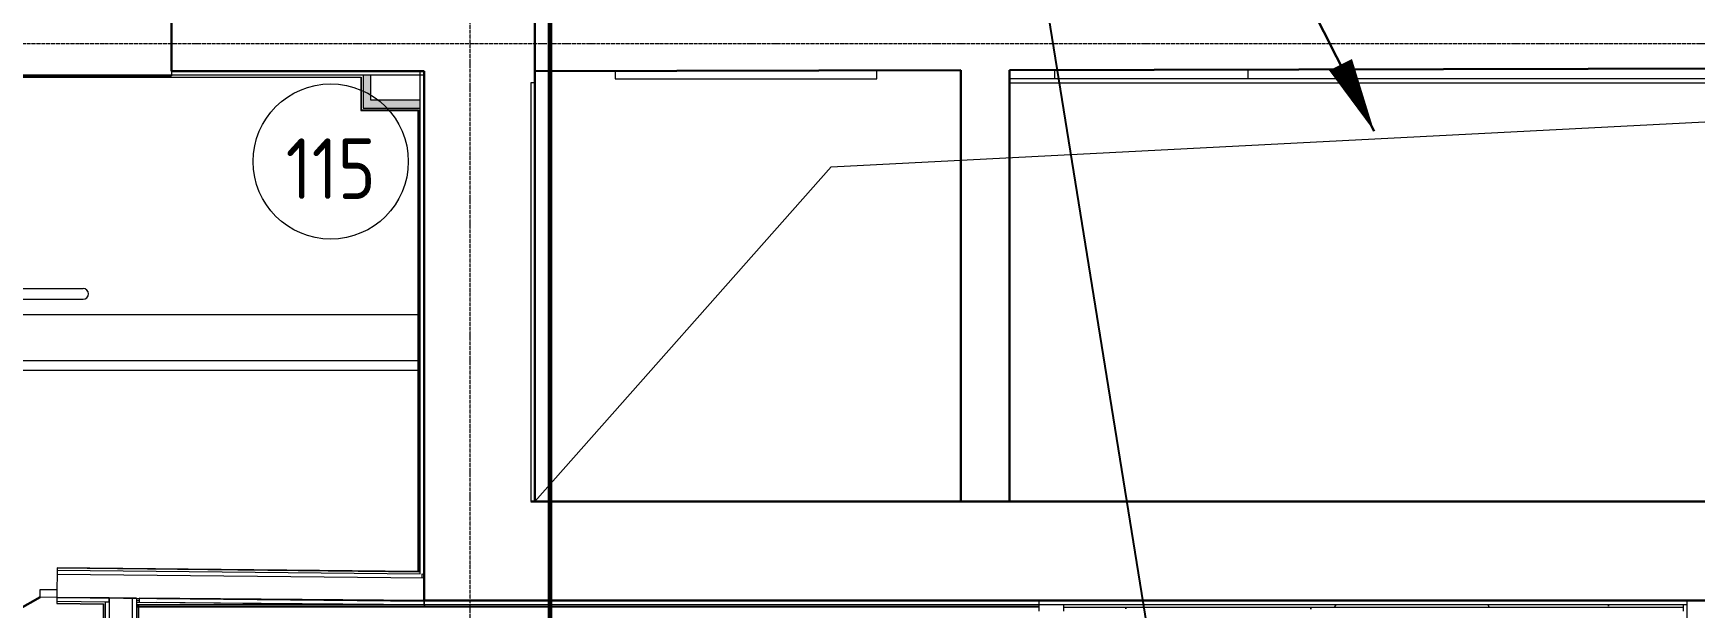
# Model space of a CAD drawing. Header units: millimetres. Extents: x -32 to 417638015, y -35 to 175284279.
# Drawn here: x 416280552 to 416289118, y 175249037 to 175251998 of the extents above; entities that cross this region are included whole.
import ezdxf
from ezdxf import colors
from ezdxf.entities.mleader import LeaderData, LeaderLine
from ezdxf.math import Vec2, Vec3

# ---------------------------------------------------------------- set-up
doc = ezdxf.new("R2010")
doc.units = ezdxf.units.MM
doc.linetypes.add('ADSK_Линия сетки', pattern=[25, 20, -2.5, 0, -2.5])
doc.linetypes.add('CONTINOUS', pattern=[0])
for name, color, linetype, lineweight in [('_ЭМ_гофра', 5, 'Continuous', 60), ('Аннотация', 7, 'Continuous', 18), ('Двери', 7, 'Continuous', 9), ('Оси', 253, 'Continuous', 9), ('Перекрытие', 7, 'Continuous', 18), ('Стены внутренние', 7, 'Continuous', 18), ('Стены наружные', 7, 'Continuous', 18), ('Стены несущие', 7, 'Continuous', 30), ('Стены отделка', 7, 'Continuous', 30), ('Стены перегородки', 7, 'Continuous', 30), ('Стены штриховка', 7, 'Continuous', 9), ('ШТРИХОВКА', 252, 'Continuous', 15), ('ЭМ_Лоток 1_2', 162, 'Continuous', 30)]:
    doc.layers.add(name, color=color, linetype=linetype, lineweight=lineweight)
doc.layers.add('_ЭМ_Надписи', color=7, linetype='Continuous')
doc.layers.add('Линии', color=7, linetype='Continuous', lineweight=9, true_color=0x00a600)
doc.styles.add('GOST Common', font='GOST_Common.ttf', dxfattribs={"width": 0.9, "height": 349.9999999999996})
doc.styles.add('ЭОМ', font='isocpeur.ttf', dxfattribs={"width": 0.85, "height": 250})

# ---------------------------------------------------------------- blocks, each defined once
blk = doc.blocks.new('1 этаж')
at = {"layer": 'Стены внутренние'}
for points in [[(18094.59743045314, 20141.92675335543), (18094.59743045314, 20271.42675335543), (18054.59743045314, 20271.42675335543), (18054.59743045314, 20141.92675335543)], [(18347.20057343834, 20101.92675335544), (18349.59743045314, 20101.92675335544), (18349.59743045314, 20141.92675335543), (18054.59743045314, 20141.92675335543), (18054.59743045314, 20101.92675335544), (18339.59743045317, 20101.92675335544)]]:
    blk.add_hatch(color=8, dxfattribs=at).paths.add_polyline_path(points)
at = {"layer": 'Стены внутренние', "lineweight": 9}
h = blk.add_hatch(dxfattribs=at)
h.set_pattern_fill('FP_12', color=8, style=0, pattern_type=2)
h.set_pattern_definition([(0, (557.2005734382547, 188.9018102923583), (406.4, 101.6), [33.528, -271.272, 33.528, -271.272, -1625.6]), (0, (557.2005734382547, 188.9018102923583), (406.4, 101.6), [-609.6, 33.528, -576.072, 33.528, -271.272, -711.2]), (0, (557.2005734382547, 188.9018102923583), (406.4, 101.6), [-1524, 33.528, -169.672, 33.528, -474.472]), (120, (709.6005734382488, 239.7018102923575), (-291.1881810244989, 301.1527240979959), [33.52799999999996, -271.2719999999997, 33.52799999999996, -271.2719999999997, -1625.599999999999]), (120, (709.6005734382488, 239.7018102923575), (-291.1881810244989, 301.1527240979959), [-609.5999999999995, 33.52799999999996, -576.0719999999994, 33.52799999999996, -271.2719999999997, -711.1999999999995]), (120, (709.6005734382488, 239.7018102923575), (-291.1881810244989, 301.1527240979959), [-1523.999999999999, 33.52799999999996, -169.6719999999999, 33.52799999999996, -474.4719999999997]), (240, (760.4005734382372, 442.9018102923583), (-115.2118189755009, -402.7527240979958), [33.528, -271.272, 33.528, -271.272, -1625.6]), (240, (760.4005734382372, 442.9018102923583), (-115.2118189755009, -402.7527240979958), [-609.6, 33.528, -576.072, 33.528, -271.272, -711.2]), (240, (760.4005734382372, 442.9018102923583), (-115.2118189755009, -402.7527240979958), [-1524, 33.528, -169.672, 33.528, -474.472])])
h.paths.add_polyline_path([(22320.78205328836, 17528.35273153361), (24862.20057343831, 17528.35273153361), (24862.20057343831, 17543.35273153359), (21669.90593338432, 17543.35273153359), (21669.90593338432, 17528.35273153361), (21678.90593338432, 17528.35273153361)])
at = {"layer": 'Двери', "color": 8, "lineweight": 30}
blk.add_line((16388.78353770585, 17580.12458179204), (15643.13397289663, 17159.71677204082), dxfattribs=at)
at = {"layer": 'Двери', "color": 8}
for p, q in [((16388.78353770585, 17580.12458179204), (16389.19199280915, 17620.12249629303)), ((16475.7790017455, 17579.23619194235), (16388.78353770585, 17580.12458179204)), ((16389.19199280915, 17620.12249629303), (16476.18745684881, 17619.23410644335)), ((16476.18745684881, 17619.23410644335), (16475.7790017455, 17579.23619194235))]:
    blk.add_line(p, q, dxfattribs=at)
at = {"layer": 'Линии', "color": 8}
for p, q in [((20467.66045194413, 19798.9018102923), (30792.20057343825, 20330.21979350088)), ((18939.59743045311, 18073.35273153362), (20467.66045194413, 19798.9018102923))]:
    blk.add_line(p, q, dxfattribs=at)
at = {"layer": 'Линии', "color": 8, "lineweight": 18}
for p, q in [((13297.19365982496, 19171.42675335539), (16610.8759586908, 19171.4267533554)), ((13297.19365982496, 19116.16156453615), (16610.8759586908, 19116.16156453616)), ((13374.03665451967, 18799.84253626494), (18349.59743045311, 18799.84253626495)), ((13374.03665451967, 18749.84253626493), (18349.59743045311, 18749.84253626495))]:
    blk.add_line(p, q, dxfattribs=at)
at = {"layer": 'Линии', "color": 8}
blk.add_circle((17887.70585923409, 19826.37507707789), 400, dxfattribs=at)
at = {"layer": 'Линии', "color": 8, "lineweight": 18}
blk.add_arc((16610.8759586908, 19143.79415894578), 27.63259440961701, 270, 90, dxfattribs=at)
at = {"layer": 'Оси', "color": 8, "linetype": 'ADSK_Линия сетки'}
for p, q in [((18606.7659264767, -4162.595295516319), (18606.76592647678, 44411.90026894398)), ((-9557.527964694376, 20433.90181029196), (56672.20057343823, 20433.90181029174))]:
    blk.add_line(p, q, dxfattribs=at)
at = {"layer": 'Перекрытие', "color": 8}
for p, q in [((19353.51810400348, 20292.4001947159), (19353.51810400348, 20252.35298587775)), ((19353.51810400348, 20252.35298587775), (20703.51810400348, 20252.35298587774)), ((20703.51810400348, 20252.35298587774), (20703.51810400348, 20295.57506835874)), ((21618.51810400348, 20297.76729376577), (21618.51810400348, 20252.35298587775)), ((22618.51810400348, 20252.35298587774), (22618.51810400348, 20300.20284338946)), ((18337.59743045311, 19035.71682918583), (15055.8759586908, 19035.71682918584)), ((16900.82202718107, 17563.35273146875), (16885.90934861489, 17563.35273146875)), ((16885.90934861492, 17555.04693494464), (16900.75681429615, 17554.89531396129)), ((16987.65178816367, 17554.0079503082), (18031.0627434644, 17543.35273153364))]:
    blk.add_line(p, q, dxfattribs=at)
at = {"layer": 'Стены внутренние', "color": 8}
blk.add_line((17066.7310631818, 20271.4267533554), (15356.7310631818, 20271.42675335541), dxfattribs=at)
at = {"layer": 'Стены наружные', "color": 8}
blk.add_line((15356.7310631818, 20268.38571183894), (17066.7310631818, 20268.38571183894), dxfattribs=at)
at = {"layer": 'Стены несущие', "color": 8}
for p, q in [((18939.59743045314, 22161.46721298778), (18939.59743045314, 20291.4267533554)), ((17066.7310631818, 20291.4267533554), (17066.7310631818, 20541.42675335544)), ((21386.76676366123, 20297.20285187601), (26389.70057343825, 20309.38774543375)), ((18369.59743045311, 20291.4267533554), (17066.7310631818, 20291.4267533554)), ((18369.59743045311, 20291.4267533554), (18369.59743045311, 17563.35273153364)), ((18939.59743045314, 20291.24264952743), (21136.76676366126, 20296.5939644701)), ((18939.59743045314, 18073.35273153363), (18939.59743045314, 20291.24264952743)), ((21136.76676366126, 20296.5939644701), (21136.76676366126, 18073.35273153363)), ((21386.76676366123, 18073.35273153363), (21386.76676366123, 20297.20285187601)), ((30792.20057343828, 18073.35273153356), (18919.59743045308, 18073.35273153363)), ((18369.59743045311, 17563.35273153364), (31302.20057343825, 17563.35273153357))]:
    blk.add_line(p, q, dxfattribs=at)
at = {"layer": 'Стены отделка', "color": 8, "lineweight": 9}
for p, q in [((18042.59743045311, 20259.42675335541), (11334.20057343828, 20259.42675335543)), ((17066.7310631818, 20291.42675335541), (17066.7310631818, 20268.38571183894)), ((18347.20057343828, 20271.4267533554), (17066.7310631818, 20271.4267533554)), ((18042.59743045311, 20259.42675335541), (18042.59743045311, 20091.92675335539)), ((18054.59743045311, 20271.4267533554), (18054.59743045311, 20101.92675335542)), ((18094.59743045311, 20141.92675335541), (18094.59743045311, 20271.4267533554)), ((18347.20057343828, 20291.4267533554), (18347.20057343828, 20271.4267533554)), ((18369.59743045311, 20271.4267533554), (18349.59743045311, 20271.4267533554)), ((18349.59743045311, 17700.10822640835), (18349.59743045311, 20271.4267533554)), ((18919.59743045308, 20232.35298587778), (18919.59743045308, 18073.35273153363)), ((18939.59743045308, 20232.35298587778), (18919.59743045308, 20232.35298587778)), ((25104.34206820687, 20252.35298587771), (21386.76676366123, 20252.35298587778)), ((21386.76676366123, 20232.35298587771), (25104.34206820687, 20232.35298587771)), ((18349.59743045311, 20141.92675335541), (18094.59743045311, 20141.92675335541)), ((18044.59743045308, 20089.92675335542), (18337.59743045311, 20089.92675335542)), ((18054.59743045311, 20101.92675335542), (18349.59743045311, 20101.92675335542)), ((18337.59743045311, 20089.92675335542), (18337.59743045311, 17712.23139501074)), ((16477.33113113808, 17731.22826704613), (16477.00436705531, 17699.22993544534)), ((18337.59743045311, 17712.23139501074), (16477.33113113808, 17731.22826704613)), ((18359.49531667726, 17680.00610728107), (18359.69954422896, 17700.00506453158)), ((18359.69954422896, 17700.00506453158), (18369.59743045311, 17699.90398820825)), ((16475.77900174557, 17579.23619194137), (16475.4522376628, 17547.23786034058)), ((16745.72350316329, 17556.4785001825), (16745.9277307149, 17576.47745743294)), ((16885.90934861492, 17574.67739261004), (16865.90934861492, 17574.67739261004)), ((16885.90934861492, 17574.67739261004), (16885.90934861492, 16078.35273153368)), ((16900.90934861495, 17574.67739261004), (16900.7551385471, 17554.6779871375)), ((18369.59743045311, 17563.35273153364), (16900.90934861495, 17574.67739261004)), ((18369.44322038526, 17543.3533260611), (18369.59743045311, 17563.35273153364)), ((18369.59743045311, 17563.35273153364), (18369.59743045311, 17531.35273153365)), ((16475.4522376628, 17547.23786034058), (16713.90934861495, 17544.80275778332)), ((16713.90934861495, 17544.80275778332), (16713.90934861495, 16078.35273153368)), ((16725.90934861495, 17556.68084054557), (16745.72350316329, 17556.4785001825)), ((16725.90934861495, 17554.67630939431), (16725.90934861495, 17556.68084054557)), ((16745.90934861495, 17554.67630939431), (16725.90934861495, 17554.67630939431)), ((16897.90934861492, 17537.35273153361), (16885.90934861492, 17537.35273153361)), ((16891.90934861495, 17543.35273153364), (24879.70057343823, 17543.35273153357)), ((16891.90934861495, 17543.35273153364), (16891.90934861495, 17531.35273153365)), ((16891.90934861495, 17531.35273153365), (18369.59743045311, 17531.35273153365)), ((16897.90934861492, 16078.35273153368), (16897.90934861492, 17537.35273153361)), ((16900.7551385471, 17554.6779871375), (18369.44322038526, 17543.3533260611)), ((18370.90593338432, 17543.35273153364), (18370.90593338432, 17531.35273153365)), ((18370.90593338432, 17531.35273153365), (21540.90593338432, 17531.35273153365)), ((21664.90593338432, 17543.35273153364), (21664.90593338432, 17508.3527315336)), ((24862.20057343828, 17508.3527315336), (24862.20057343828, 17543.35273153357))]:
    blk.add_line(p, q, dxfattribs=at)
at = {"layer": 'Стены перегородки', "color": 8, "lineweight": 18}
for p, q in [((16477.00436705546, 17699.22993544534), (16476.18745684886, 17619.23410644335)), ((16477.00436705531, 17699.22993544534), (18369.59693176192, 17679.902950497)), ((18368.37156645194, 17559.909206994), (18369.59693176192, 17679.902950497)), ((16475.77900174557, 17579.23619194234), (18368.37156645194, 17559.909206994)), ((16745.9277307149, 17576.47745743294), (16475.77900174557, 17579.23619194137)), ((16745.90934861495, 17574.67739261004), (16745.90934861495, 16078.35273153368)), ((16865.90934861492, 17574.67739261004), (16745.90934861495, 17574.67739261004)), ((16865.90934861492, 16078.35273153368), (16865.90934861492, 17574.67739261004)), ((24879.70057343823, 17563.35273153357), (24879.70057343823, 13503.0138906666))]:
    blk.add_line(p, q, dxfattribs=at)
at = {"layer": 'Стены штриховка', "color": 8}
for p, q in [((11332.20057343828, 20261.42675335544), (18044.59743045308, 20261.42675335537)), ((18044.59743045308, 20261.42675335537), (18044.59743045308, 20089.92675335542)), ((18939.59743045314, 20291.4267533554), (18939.59743045314, 20291.24264952743)), ((18042.59743045311, 20091.92675335539), (18339.59743045314, 20091.92675335546)), ((18042.59743045311, 20091.92675335539), (18042.59743045311, 20089.92675335542)), ((18042.59743045311, 20089.92675335542), (18044.59743045308, 20089.92675335542)), ((18339.59743045314, 20091.92675335539), (18339.59743045308, 17710.2108669103)), ((16477.20859460716, 17719.22889269578), (18349.59743045311, 17700.10822640835)), ((18339.59743045308, 17710.2108669103), (16477.31070838295, 17729.22837132104)), ((21540.90593338432, 17508.35273153361), (21540.90593338432, 17563.35273153363)), ((16475.47266041802, 17549.23775606567), (16715.90934861492, 17546.78243824371)), ((16475.57477419375, 17559.23723469086), (16725.90934861495, 17556.68084054557)), ((16715.90934861492, 17546.78243824364), (16715.90934861492, 16078.35273153368)), ((16725.90934861495, 16078.35273153368), (16725.90934861495, 17554.67630939431)), ((16891.90934861495, 17533.35273153361), (18369.59743045311, 17533.35273153361)), ((16895.90934861495, 16078.35273153368), (16895.90934861495, 17537.35273153361)), ((18370.90593338432, 17533.35273153361), (21540.90593338432, 17533.35273153361)), ((21664.90593338432, 17528.3527315336), (24862.20057343828, 17528.35273153359))]:
    blk.add_line(p, q, dxfattribs=at)
at = {"layer": 'Аннотация', "color": 8, "lineweight": 9, "insert": (17887.70585923409, 19789.42695681925), "char_height": 312.5000000000001, "width": 520.2111192702771, "attachment_point": 5, "line_spacing_factor": 1.022765581104984, "style": 'GOST Common'}
blk.add_mtext('115', dxfattribs=at)
blk = doc.blocks.new('*U1130')
at = {"linetype": 'CONTINOUS'}
h = blk.add_hatch(color=0, dxfattribs=at)
h.dxf.hatch_style = 1
h.paths.add_polyline_path([(195.8195509670644, -62.60212601111182, 1), (-197.5579849209211, 65.50275523362039, 1)])
at = {"color": 0, "linetype": 'CONTINOUS'}
blk.add_line((4.134039503739391, 3.463284857826651), (1087.167474946119, -2137.450903066697), dxfattribs=at)
at = {"color": 0, "linetype": 'Continuous'}
blk.add_lwpolyline([(1087.167474946119, -2137.450903066697, 0, 439.6831502027359, 0), (508.2613558613465, -993.0833487728468, 439.6831502027359, 439.6831502027359, 0)], format="xyseb", dxfattribs=at)
at = {"color": 0, "linetype": 'CONTINOUS'}
blk.add_circle((-0.8692169769283264, 1.450314611254267), 206.8554726977451, dxfattribs=at)

msp = doc.modelspace()

# ---------------------------------------------------------------- linework, layer by layer
at = {"layer": '_ЭМ_гофра', "linetype": 'ByBlock'}
msp.add_lwpolyline([(416287136.1973183, 175252128.8164581), (416287136.1973183, 175252310.2839016), (416283214.677749, 175252310.2839016), (416283214.677749, 175248838.5579896), (416280569.9767921, 175248838.5579896), (416280569.9767921, 175243828.4171768)], dxfattribs=at)

# ---------------------------------------------------------------- block references
at = {"layer": 'ШТРИХОВКА'}
msp.add_blockref('1 этаж', (416264198.1010904, 175231510.6631508), dxfattribs=at)
at = {"layer": 'ЭМ_Лоток 1_2', "xscale": 0.3, "yscale": 0.3, "zscale": 0.3}
msp.add_blockref('*U1130', (416287139.8023975, 175252133.8161435), dxfattribs=at)

# ---------------------------------------------------------------- leaders
at = {"layer": '_ЭМ_Надписи', "color": 7, "ltscale": 5}
ml = msp.add_multileader_mtext('Standard', dxfattribs=at)
ml.set_content('{\\fGOST Common|b0|i0|c204|p34;\\W0.9;\\C256;1ЩРС-2\\fISOCPEUR|b0|i0|c204|p34;\\W0.85; Гр.26\\PЭл.суш.\\P\\fGOST Common|b0|i0|c0|p34;\\W0.9;h=0.9\\fGOST Common|b0|i0|c204|p34;м \\fGOST Common|b0|i0|c0|p34;L=1\\fGOST Common|b0|i0|c204|p34;м}', color=1, style='ЭОМ')
ml.set_leader_properties()
ml.build(insert=Vec2(0, 0))
ml.multileader.update_dxf_attribs({"text_left_attachment_type": 6, "text_right_attachment_type": 6, "dogleg_length": 0, "arrow_head_size": 200})
ctx = ml.context
ctx.base_point, ctx.char_height, ctx.arrow_head_size, ctx.landing_gap_size, ctx.plane_origin = Vec3(416288552.6891912, 175255081.6407882), 250, 200, 0, Vec3(416266690.0589998, 175262718.4451276)
ctx.left_attachment, ctx.right_attachment = 6, 6
notes = []
notes.append((ctx, [(1, (1, 1, 0), (416290307.6891912, 175255081.6407882), (-1, 0), 0, [(0, [(416291575.7710509, 175246939.5159049)], 0, [])])]))
ctx.mtext.insert, ctx.mtext.width, ctx.mtext.defined_height, ctx.mtext.flow_direction = Vec3(416288552.6891912, 175255381.6407882), 2073.809115969734, 545.6159617257083, 5
ml = msp.add_multileader_mtext('Standard', dxfattribs=at)
ml.set_content('{\\fGOST Common|b0|i0|c204|p34;\\W0.9;\\C256;1ЩРС-2\\fISOCPEUR|b0|i0|c204|p34;\\W0.85; Гр.25\\PЭл.суш.\\P\\fGOST Common|b0|i0|c0|p34;\\W0.9;h=0.9\\fGOST Common|b0|i0|c204|p34;м \\fGOST Common|b0|i0|c0|p34;L=1\\fGOST Common|b0|i0|c204|p34;м}', color=1, style='ЭОМ')
ml.set_leader_properties()
ml.build(insert=Vec2(0, 0))
ml.multileader.update_dxf_attribs({"text_left_attachment_type": 6, "text_right_attachment_type": 6, "dogleg_length": 0, "arrow_head_size": 200})
ctx = ml.context
ctx.base_point, ctx.char_height, ctx.arrow_head_size, ctx.landing_gap_size, ctx.plane_origin = Vec3(416283572.5489981, 175254933.9547002), 250, 200, 0, Vec3(416261733.5258649, 175262706.2491165)
ctx.left_attachment, ctx.right_attachment = 6, 6
notes.append((ctx, [(1, (1, 1, 0), (416285327.5489981, 175254933.9547002), (-1, 0), 0, [(0, [(416286619.2379159, 175246927.3198939)], 0, [])])]))
ctx.mtext.insert, ctx.mtext.width, ctx.mtext.defined_height, ctx.mtext.flow_direction = Vec3(416283572.5489981, 175255233.9547002), 2073.809115969734, 545.6159617257083, 5
for ctx, leaders in notes:
    for number, flags, end, landing, length, lines in leaders:
        leader = LeaderData()
        leader.index, (leader.has_last_leader_line, leader.has_dogleg_vector, leader.attachment_direction) = number, flags
        leader.last_leader_point, leader.dogleg_vector, leader.dogleg_length = Vec3(end), Vec3(landing), length
        for number, points, colour, breaks in lines:
            line = LeaderLine()
            line.index, line.vertices, line.color, line.breaks = number, Vec3.list(points), colors.encode_raw_color(colour), breaks
            leader.lines.append(line)
        ctx.leaders.append(leader)

doc.saveas('drawing.dxf')
